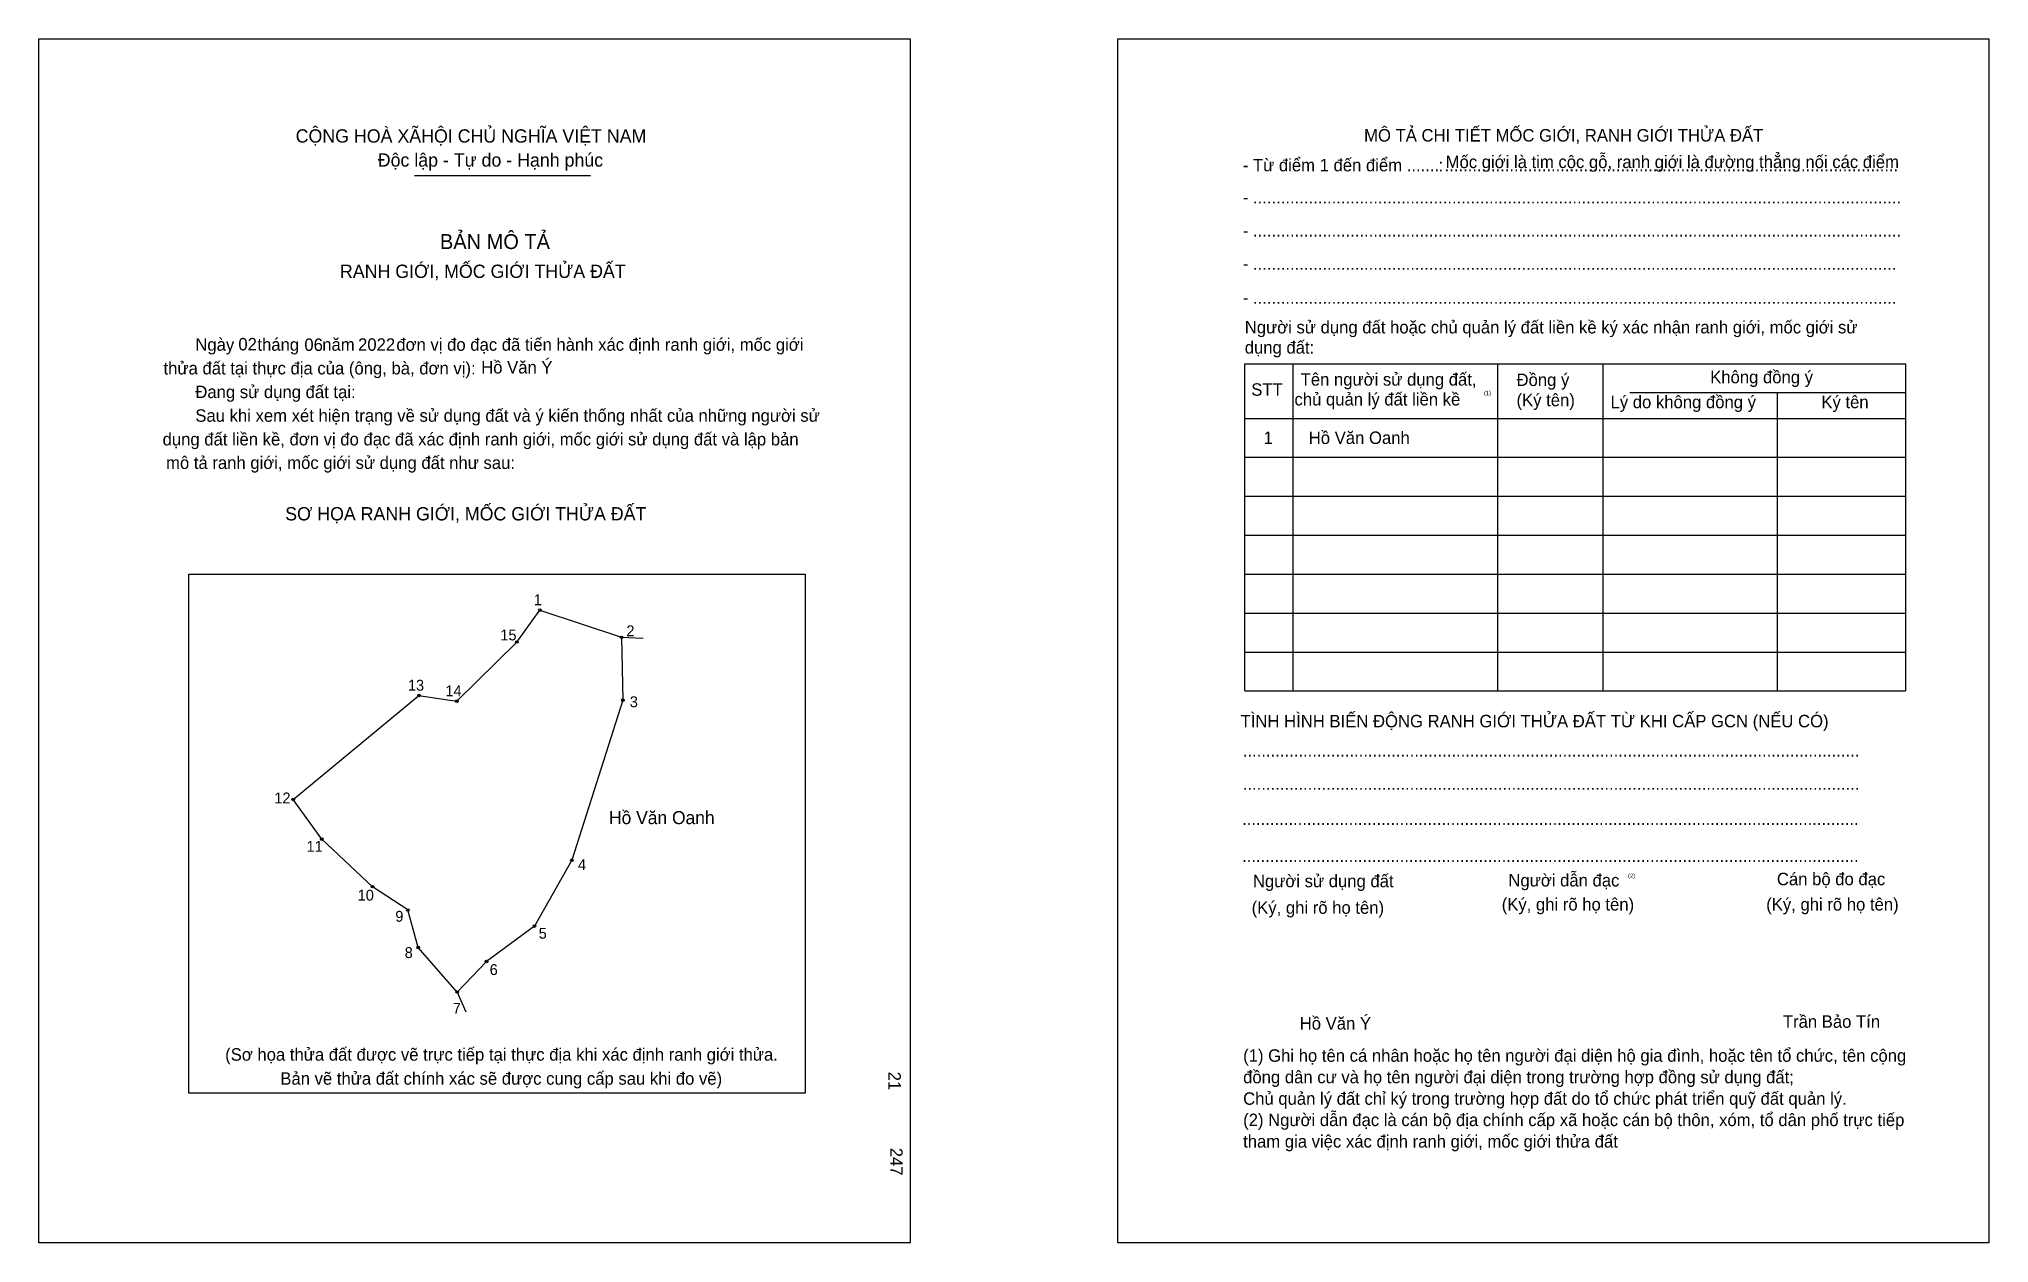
# Model space of a CAD drawing. Extents: x 546769 to 547848, y 1826327 to 1826994.
import ezdxf

# ---------------------------------------------------------------- set-up
doc = ezdxf.new("R2010")
doc.units = 0
for name, color, linetype in [('bmtKhungInTrang1', 7, 'Continuous'), ('bmtKhungInTrang2', 7, 'Continuous'), ('bmtNoiDung', 7, 'Continuous'), ('bmtTemplate', 7, 'Continuous'), ('CanhThua', 7, 'Continuous'), ('MocDinhThua', 7, 'Continuous'), ('RauThua', 7, 'Continuous'), ('SoHieuDinhThua', 7, 'Continuous'), ('TenChuLanCan', 7, 'Continuous')]:
    doc.layers.add(name, color=color, linetype=linetype)

msp = doc.modelspace()

# ---------------------------------------------------------------- linework, layer by layer
at = {"layer": 'bmtKhungInTrang1'}
msp.add_lwpolyline([(546769.2, 1826993.6), (547251, 1826993.6), (547251, 1826327.2), (546769.2, 1826327.2)], close=True, dxfattribs=at)
at = {"layer": 'bmtKhungInTrang2'}
msp.add_lwpolyline([(547365.9, 1826993.6), (547847.7, 1826993.6), (547847.7, 1826327.2), (547365.9, 1826327.2)], close=True, dxfattribs=at)
at = {"layer": 'bmtTemplate'}
for p, q in [((546976.9, 1826918), (547074.3, 1826918)), ((547462.6, 1826813.8), (547462.6, 1826632.7)), ((547575.9, 1826813.8), (547575.9, 1826632.7)), ((547634.2, 1826814), (547634.2, 1826632.7)), ((547801.6, 1826813.8), (547801.6, 1826632.7)), ((547649, 1826797.9), (547801.6, 1826797.9)), ((547436.1, 1826783.6), (547801.6, 1826783.6)), ((547436.1, 1826762.1), (547801.6, 1826762.1)), ((547436.1, 1826740.5), (547801.6, 1826740.5)), ((547436.1, 1826718.9), (547801.6, 1826718.9)), ((547436.1, 1826697.4), (547801.6, 1826697.4)), ((547436.1, 1826675.8), (547801.6, 1826675.8)), ((547436.1, 1826654.2), (547801.6, 1826654.2)), ((547436.1, 1826632.7), (547801.6, 1826632.7))]:
    msp.add_line(p, q, dxfattribs=at)
for points in [[(547435.9, 1826813.8), (547801.6, 1826813.8)], [(547435.9, 1826813.8), (547435.9, 1826632.7)], [(547730.5, 1826797.6), (547730.5, 1826632.7)]]:
    msp.add_lwpolyline(points, dxfattribs=at)
msp.add_lwpolyline([(546852.1, 1826410.2), (546852.1, 1826697.3), (547193, 1826697.3), (547193, 1826410.2)], close=True, dxfattribs=at)
at = {"layer": 'CanhThua'}
for p, q in [((547033.5, 1826659.8), (547046.3, 1826677.5)), ((547046.3, 1826677.5), (547091.4, 1826662.4)), ((547000.3, 1826627.1), (547033.5, 1826659.8)), ((547091.4, 1826662.4), (547092.2, 1826627.6)), ((546909.8, 1826572.7), (546979.4, 1826630.2)), ((546979.4, 1826630.2), (547000.3, 1826627.1)), ((547092.2, 1826627.6), (547063.9, 1826539)), ((546925.6, 1826550.7), (546909.8, 1826572.7)), ((546953.7, 1826524.4), (546925.6, 1826550.7)), ((547063.9, 1826539), (547043.3, 1826502.6)), ((546973.3, 1826511.5), (546953.7, 1826524.4)), ((546979, 1826490.7), (546973.3, 1826511.5)), ((547043.3, 1826502.6), (547016.7, 1826483)), ((547000.5, 1826466.1), (546979, 1826490.7)), ((547016.7, 1826483), (547000.5, 1826466.1))]:
    msp.add_line(p, q, dxfattribs=at)
at = {"layer": 'MocDinhThua'}
for centre in [(547046.3, 1826677.5), (547033.5, 1826659.8), (547091.4, 1826662.4), (546979.4, 1826630.2), (547000.3, 1826627.1), (547092.2, 1826627.6), (546909.8, 1826572.7), (546925.6, 1826550.7), (547063.9, 1826539), (546953.7, 1826524.4), (546973.3, 1826511.5), (547043.3, 1826502.6), (546979, 1826490.7), (547016.7, 1826483), (547000.5, 1826466.1)]:
    msp.add_circle(centre, 0.721, dxfattribs=at)
at = {"layer": 'RauThua'}
for p, q in [((547091.4, 1826662.4), (547103.4, 1826661.9)), ((547000.5, 1826466.1), (547005.3, 1826455.1))]:
    msp.add_line(p, q, dxfattribs=at)

# ---------------------------------------------------------------- texts
at = {"layer": 'bmtNoiDung'}
for s, height, p in [('02', 6.89, (546879.5, 1826821.2)), ('06', 6.89, (546916, 1826820.9)), ('2022', 6.89, (546945.7, 1826821)), ('Hồ Văn Ý', 6.89, (547013.8, 1826808.4)), ('1', 6.89, (547446.5, 1826769.4)), ('Hồ Văn Oanh ', 6.893, (547471.5, 1826769.4)), ('Hồ Văn Ý', 6.89, (547466.5, 1826445.3))]:
    msp.add_text(s, height=height, dxfattribs=at).set_placement(p)
for s, p in [('21', (547239, 1826422)), ('247', (547240, 1826379.9))]:
    msp.add_text(s, height=6.89, rotation=270, dxfattribs=at).set_placement(p)
at = {"layer": 'bmtTemplate'}
for s, height, p in [('CỘNG HOÀ XÃHỘI CHỦ NGHĨA VIỆT NAM', 7.353, (546911.2, 1826936.2)), ('MÔ TẢ CHI TIẾT MỐC GIỚI, RANH GIỚI THỬA ĐẤT', 6.891, (547502.1, 1826936.8)), ('Độc lập - Tự do - Hạnh phúc', 7.353, (546956.6, 1826922.9)), ('- Từ điểm 1 đến điểm .......', 6.891, (547435, 1826920.3)), ('Mốc giới là tim cộc gỗ, ranh giới là đường thẳng nối các điểm', 6.891, (547547.2, 1826922.1)), (':', 6.89, (547543.2, 1826920.3)), ('..................................................................................................', 6.891, (547546.6, 1826920.3)), ('- ............................................................................................................................................', 6.8909, (547435, 1826902.5)), ('BẢN MÔ TẢ', 8.27, (546991, 1826877.3)), ('- ............................................................................................................................................', 6.8909, (547435, 1826884.1)), ('RANH GIỚI, MỐC GIỚI THỬA ĐẤT', 7.353, (546935.7, 1826861.3)), ('- ...........................................................................................................................................', 6.8909, (547435, 1826865.8)), ('- ...........................................................................................................................................', 6.8909, (547435, 1826847)), ('Người sử dụng đất hoặc chủ quản lý đất liền kề ký xác nhận ranh giới, mốc giới sử', 6.891, (547436.1, 1826830.6)), ('Ngày     tháng     năm         đơn vị đo đạc đã tiến hành xác định ranh giới, mốc giới ', 6.893, (546855.7, 1826821)), ('dụng đất:', 6.89, (547436.1, 1826819.4)), ('thửa đất tại thực địa của (ông, bà, đơn vị):', 6.893, (546838.1, 1826807.9)), ('Tên người sử dụng đất,', 6.891, (547467, 1826801.7)), ('Đồng ý', 6.89, (547586.4, 1826801.5)), ('Không đồng ý', 6.891, (547693.5, 1826803)), ('Đang sử dụng đất tại:', 6.893, (546855.7, 1826794.8)), ('STT', 6.89, (547439.7, 1826796.1)), ('chủ quản lý đất liền kề', 6.891, (547463.6, 1826790.7)), ('(1)', 2.3, (547568.4, 1826796.4)), ('(Ký tên)', 6.89, (547586.4, 1826790.3)), ('Sau khi xem xét hiện trạng về sử dụng đất và ý kiến thống nhất của những người sử ', 6.893, (546855.7, 1826781.7)), ('Lý do không đồng ý', 6.891, (547638.4, 1826789.2)), ('Ký tên', 6.89, (547755, 1826789.2)), ('dụng đất liền kề, đơn vị đo đạc đã xác định ranh giới, mốc giới sử dụng đất và lập bản', 6.893, (546837.6, 1826768.6)), ('mô tả ranh giới, mốc giới sử dụng đất như sau:', 6.893, (546839.5, 1826755.6)), ('SƠ HỌA RANH GIỚI, MỐC GIỚI THỬA ĐẤT', 7.353, (546905.4, 1826727.1)), ('TÌNH HÌNH BIẾN ĐỘNG RANH GIỚI THỬA ĐẤT TỪ KHI CẤP GCN (NẾU CÓ)', 6.891, (547433.8, 1826612.6)), ('.....................................................................................................................................', 6.9012, (547435, 1826596.3)), ('.....................................................................................................................................', 6.9012, (547435, 1826578)), ('.....................................................................................................................................', 6.9012, (547434.6, 1826558.6)), ('.....................................................................................................................................', 6.9012, (547434.6, 1826538.1)), ('Người sử dụng đất', 6.891, (547440.6, 1826524.1)), ('Người dẫn đạc', 6.891, (547581.9, 1826524.5)), ('(2)', 2.3, (547648.1, 1826529.3)), ('Cán bộ đo đạc', 6.891, (547730.4, 1826525.2)), ('(Ký, ghi rõ họ tên)', 6.891, (547578.2, 1826511.2)), ('(Ký, ghi rõ họ tên)', 6.891, (547724.5, 1826511.2)), ('(Ký, ghi rõ họ tên)', 6.891, (547439.9, 1826509.4)), ('Trần Bảo Tín', 6.891, (547733.7, 1826446.3)), ('(Sơ họa thửa đất được vẽ trực tiếp tại thực địa khi xác định ranh giới thửa.', 6.893, (546872.2, 1826428.1)), ('(1) Ghi họ tên cá nhân hoặc họ tên người đại diện hộ gia đình, hoặc tên tổ chức, tên cộng', 6.891, (547435.2, 1826427.5)), ('Bản vẽ thửa đất chính xác sẽ được cung cấp sau khi đo vẽ)', 6.893, (546902.7, 1826414.8)), ('đồng dân cư và họ tên người đại diện trong trường hợp đồng sử dụng đất;', 6.891, (547435.2, 1826415.6)), ('Chủ quản lý đất chỉ ký trong trường hợp đất do tổ chức phát triển quỹ đất quản lý.', 6.891, (547435.2, 1826403.7)), ('(2) Người dẫn đạc là cán bộ địa chính cấp xã hoặc cán bộ thôn, xóm, tổ dân phố trực tiếp', 6.891, (547435.2, 1826391.9)), ('tham gia việc xác định ranh giới, mốc giới thửa đất', 6.891, (547435.2, 1826380))]:
    msp.add_text(s, height=height, dxfattribs=at).set_placement(p)
at = {"layer": 'SoHieuDinhThua'}
for s, p in [('1', (547042.9, 1826680.2)), ('2', (547094.1, 1826663)), ('15', (547024.4, 1826660.7)), ('13', (546973.3, 1826632.9)), ('14', (546994, 1826629.8)), ('3', (547096, 1826623.7)), ('12', (546899.4, 1826570.5)), ('11', (546917.2, 1826543.7)), ('4', (547067.3, 1826533.6)), ('10', (546945.5, 1826516.7)), ('9', (546966.3, 1826505)), ('5', (547045.6, 1826495.6)), ('8', (546971.5, 1826484.9)), ('6', (547018.5, 1826475.5)), ('7', (546998.1, 1826454.1))]:
    msp.add_text(s, height=6.01, dxfattribs=at).set_placement(p)
at = {"layer": 'TenChuLanCan'}
msp.add_text('Hồ Văn Oanh', height=7.208, dxfattribs=at).set_placement((547084.5, 1826559))

doc.saveas('drawing.dxf')
